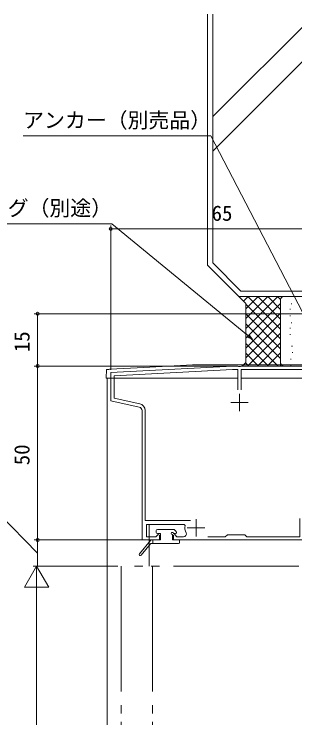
# Model space of a CAD drawing. Units: millimetres, scale not verified. Extents: x -693 to 693, y -1120 to 1122.
# Drawn here: x -576.7 to -496, y 476.1 to 678.4 of the extents above; entities that cross this region are included whole.
import ezdxf
from ezdxf.enums import TextEntityAlignment as Align

# ---------------------------------------------------------------- set-up
doc = ezdxf.new("R2010")
doc.units = ezdxf.units.MM
doc.header["$LTSCALE"] = 4
doc.linetypes.add('DOUBLE_CHAIN2', pattern=[12.8, 9, -1, 0.6, -0.6, 0.6, -1])
for name, color, linetype, lineweight in [('0-2_YKK_ZWAK', 3, 'Continuous', 9), ('0-3_YKK_11', 3, 'Continuous', 18), ('0-4_YKK_12', 2, 'Continuous', 9), ('0-5_YKK_13', 4, 'Continuous', 9), ('0-6_YKK_D', 6, 'Continuous', 9), ('0-7_YSS_K', 7, 'Continuous', 9)]:
    doc.layers.add(name, color=color, linetype=linetype, lineweight=lineweight)
doc.styles.add('ＭＳ ゴシック', font='')
doc.styles.get('ＭＳ ゴシック').set_extended_font_data('MS Gothic')

msp = doc.modelspace()

# ---------------------------------------------------------------- linework, layer by layer
at = {"layer": '0-2_YKK_ZWAK'}
for p, q in [((-519.606, 606.896), (-519.606, 678.409)), ((-519.606, 639.037), (-480.235, 678.409)), ((-519.606, 648.937), (-490.134, 678.409)), ((-511.485, 598.775), (-519.606, 606.896)), ((-511.485, 598.775), (-430.728, 598.775)), ((-510.749, 595.917), (-509.391, 597.275)), ((-510.106, 588.074), (-500.905, 597.275)), ((-510.106, 590.902), (-503.734, 597.275)), ((-510.106, 593.731), (-506.562, 597.275)), ((-500.106, 587.902), (-509.479, 597.275)), ((-500.106, 590.731), (-506.651, 597.275)), ((-500.106, 593.559), (-503.822, 597.275)), ((-502.106, 597.275), (-499.106, 597.275)), ((-500.101, 596.382), (-500.994, 597.275)), ((-510.106, 585.245), (-500.106, 595.245)), ((-510.106, 595.074), (-500.106, 585.074)), ((-500.106, 596.275), (-500.106, 577.275)), ((-497.044, 595.185), (-496.844, 595.185)), ((-497.503, 593.632), (-497.303, 593.632)), ((-510.136, 592.275), (-500.106, 582.245)), ((-510.106, 582.417), (-500.106, 592.417)), ((-497.45, 591.74), (-497.25, 591.74)), ((-510.106, 579.589), (-500.106, 589.589)), ((-510.106, 589.417), (-500.106, 579.417)), ((-497.044, 589.728), (-496.844, 589.728)), ((-510.106, 586.589), (-500.793, 577.275)), ((-509.592, 577.275), (-500.106, 586.76)), ((-497.503, 588.175), (-497.303, 588.175)), ((-497.45, 586.283), (-497.25, 586.283)), ((-510.106, 583.76), (-503.621, 577.275)), ((-506.763, 577.275), (-500.106, 583.932)), ((-496.931, 582.943), (-496.731, 582.943)), ((-510.106, 580.932), (-506.45, 577.275)), ((-503.935, 577.275), (-500.106, 581.103)), ((-496.783, 581.162), (-496.583, 581.162)), ((-497.302, 579.233), (-497.102, 579.233)), ((-510.106, 578.103), (-509.278, 577.275)), ((-502.106, 577.275), (-496.606, 577.275)), ((-497.302, 577.322), (-497.102, 577.322))]:
    msp.add_line(p, q, dxfattribs=at)
for centre, start, end in [((-499.106, 596.275), 90, 180), ((-499.106, 578.275), 180, 270)]:
    msp.add_arc(centre, 1, start, end, dxfattribs=at)
at = {"layer": '0-3_YKK_11'}
for p, q in [((-521.106, 606.275), (-521.106, 678.409)), ((-521.106, 606.275), (-512.106, 597.275)), ((-512.106, 597.275), (-429.606, 597.275)), ((-512.106, 597.275), (-510.106, 595.275))]:
    msp.add_line(p, q, dxfattribs=at)
msp.add_lwpolyline([(-510.106, 595.275), (-510.106, 578.275), (-511.106, 577.275)], dxfattribs=at)
at = {"layer": '0-4_YKK_12'}
for p, q in [((-549.907, 573.775), (-537.907, 573.775)), ((-549.907, 573.775), (-549.907, 298.485)), ((-537.907, 573.775), (-537.907, 573.775)), ((-537.907, 573.775), (-537.907, 573.775)), ((-537.907, 531.775), (-537.907, 519.775)), ((-537.907, 527.275), (-537.907, 526.654))]:
    msp.add_line(p, q, dxfattribs=at)
at = {"layer": '0-5_YKK_13'}
for p, q in [((-539.407, 576.841), (-549.071, 576.334)), ((-525.401, 577.575), (-539.407, 576.841)), ((-525.401, 577.575), (-488.707, 577.575)), ((-550.075, 576.282), (-550.207, 573.775)), ((-550.207, 573.775), (-512.357, 573.775)), ((-511.457, 573.775), (-484.807, 573.775)), ((-535.807, 529.475), (-535.807, 529.975)), ((-535.507, 530.275), (-530.807, 530.275)), ((-530.094, 529.687), (-530.594, 530.187)), ((-530.307, 529.175), (-530.907, 529.175)), ((-540.64, 523.263), (-537.497, 527.163)), ((-537.497, 526.165), (-540.174, 522.885)), ((-529.407, 526.275), (-537.264, 526.275)), ((-534.607, 527.275), (-537.263, 527.275)), ((-536.807, 526.275), (-536.807, 527.275)), ((-529.107, 526.975), (-529.107, 526.575))]:
    msp.add_line(p, q, dxfattribs=at)
at = {"layer": '0-5_YKK_13', "linetype": 'DOUBLE_CHAIN2'}
for p, q in [((-494.907, 519.775), (-545.907, 519.775)), ((-545.907, 519.775), (-545.907, 298.485)), ((-536.907, 519.775), (-536.907, 298.485))]:
    msp.add_line(p, q, dxfattribs=at)
at = {"layer": '0-5_YKK_13'}
for points in [[(-549.071, 576.334), (-549.245, 576.325), (-549.414, 576.316), (-549.573, 576.308), (-549.716, 576.301), (-549.84, 576.294), (-549.941, 576.289), (-550.015, 576.285), (-550.06, 576.283), (-550.075, 576.282)], [(-534.607, 527.275), (-534.607, 529.175), (-535.507, 529.175)], [(-531.207, 528.875), (-531.207, 527.275), (-529.407, 527.275)]]:
    msp.add_lwpolyline(points, dxfattribs=at)
for centre, start, end in [((-535.507, 529.975), 90, 180), ((-530.807, 529.975), 45, 90), ((-535.507, 529.475), 180, 270), ((-531.207, 529.175), 0, 270), ((-530.307, 529.475), 270, 45), ((-537.263, 526.975), 90, 141.13034), ((-537.264, 525.975), 90, 140.76954), ((-529.407, 526.975), 0, 90), ((-529.407, 526.575), 270, 0), ((-540.407, 523.075), 141.13034, 320.76954)]:
    msp.add_arc(centre, 0.3, start, end, dxfattribs=at)
at = {"layer": '0-6_YKK_D'}
for p, q in [((-548.907, 576.156), (-548.907, 617.678)), ((-483.907, 616.678), (-548.907, 616.678)), ((-486.487, 592.275), (-570.907, 592.275)), ((-569.907, 577.275), (-569.907, 592.275)), ((-552.907, 577.275), (-570.907, 577.275)), ((-512.448, 577.275), (-570.907, 577.275)), ((-569.907, 527.275), (-569.907, 577.275)), ((-538.263, 527.275), (-570.907, 527.275)), ((-538.263, 527.275), (-570.907, 527.275)), ((-569.907, 519.775), (-569.907, 527.275)), ((-570.207, 519.775), (-573.707, 513.713)), ((-546.907, 519.775), (-571.207, 519.775)), ((-546.907, 519.775), (-570.907, 519.775)), ((-570.207, 519.775), (-566.707, 513.713)), ((-570.207, 519.775), (-570.207, 507.651)), ((-573.707, 513.713), (-566.707, 513.713)), ((-570.207, 194.775), (-570.207, 512.775))]:
    msp.add_line(p, q, dxfattribs=at)
for points in [[(-477.972, 562.275), (-478.756, 563.783), (-520.171, 643.398), (-574.071, 643.398)], [(-508.166, 584.917), (-509.48, 585.996), (-548.62, 618.147), (-602.52, 618.147)], [(-509.191, 586.348), (-508.166, 584.917), (-509.769, 585.644)], [(-569.907, 523.525), (-581.043, 534.809), (-581.043, 548.009)]]:
    msp.add_lwpolyline(points, dxfattribs=at)
for centre in [(-548.907, 616.678), (-569.907, 592.275), (-569.907, 577.275), (-569.907, 577.275), (-569.907, 527.275), (-569.907, 527.275)]:
    msp.add_circle(centre, 0.425, dxfattribs=at)
at = {"layer": '0-7_YSS_K'}
for p, q in [((-512.357, 570.452), (-512.357, 576.275)), ((-511.907, 569.275), (-511.907, 564.275)), ((-514.407, 566.775), (-509.407, 566.775)), ((-524.407, 533.275), (-524.407, 528.275)), ((-526.907, 530.775), (-521.907, 530.775))]:
    msp.add_line(p, q, dxfattribs=at)
for points in [[(-540.69, 565.449), (-548.907, 567.275), (-548.907, 575.441), (-513.907, 577.275), (-512.365, 577.275), (-512.181, 577.155), (-511.632, 577.155), (-511.448, 577.275), (-484.807, 577.275)], [(-512.357, 570.452), (-512.357, 576.275), (-513.88, 576.275), (-547.907, 574.492), (-547.907, 568.077), (-540.573, 566.447)], [(-493.007, 535.075), (-491.203, 535.075), (-487.289, 557.272), (-487.452, 557.504), (-486.583, 562.428), (-486.352, 562.59), (-484.807, 571.354), (-484.807, 576.275), (-511.457, 576.275), (-511.457, 570.452)], [(-527.542, 531.415), (-527.836, 531.775), (-538.607, 531.775), (-538.607, 528.175), (-535.931, 528.175), (-535.277, 528.829), (-534.907, 528.675), (-534.907, 527.275), (-539.907, 527.275), (-539.907, 564.473)], [(-539.007, 564.495), (-539.007, 532.875), (-525.957, 532.875)], [(-521.001, 528.175), (-516.007, 528.175), (-515.407, 528.775), (-510.407, 528.775), (-509.807, 528.175), (-494.607, 528.175), (-494.607, 533.475)], [(-489.707, 527.275), (-530.907, 527.275), (-530.907, 528.675), (-530.536, 528.829), (-529.882, 528.175), (-527.979, 528.175)]]:
    msp.add_lwpolyline(points, dxfattribs=at)
for centre, radius, start, end in [((-541.007, 564.495), 2, 0.00001, 77.47118), ((-540.907, 564.473), 1, 0.00003, 77.4712), ((-524.407, 530.775), 3.2, 168.46306, 206.74369), ((-527.979, 528.975), 0.8, 269.99998, 26.74369)]:
    msp.add_arc(centre, radius, start, end, dxfattribs=at)

# ---------------------------------------------------------------- texts
at = {"layer": '0-6_YKK_D', "style": 'ＭＳ ゴシック'}
for s, p in [('アンカー（別売品）', (-574.071, 644.398)), ('シーリング（別途）', (-602.52, 619.147)), ('65', (-519.927, 617.678))]:
    msp.add_text(s, height=4.399, dxfattribs=at).set_placement(p, align=Align.BOTTOM_LEFT)
for s, p in [('15', (-570.907, 581.255)), ('50', (-570.907, 548.755))]:
    msp.add_text(s, height=4.399, rotation=90, dxfattribs=at).set_placement(p, align=Align.BOTTOM_LEFT)

doc.saveas('drawing.dxf')
